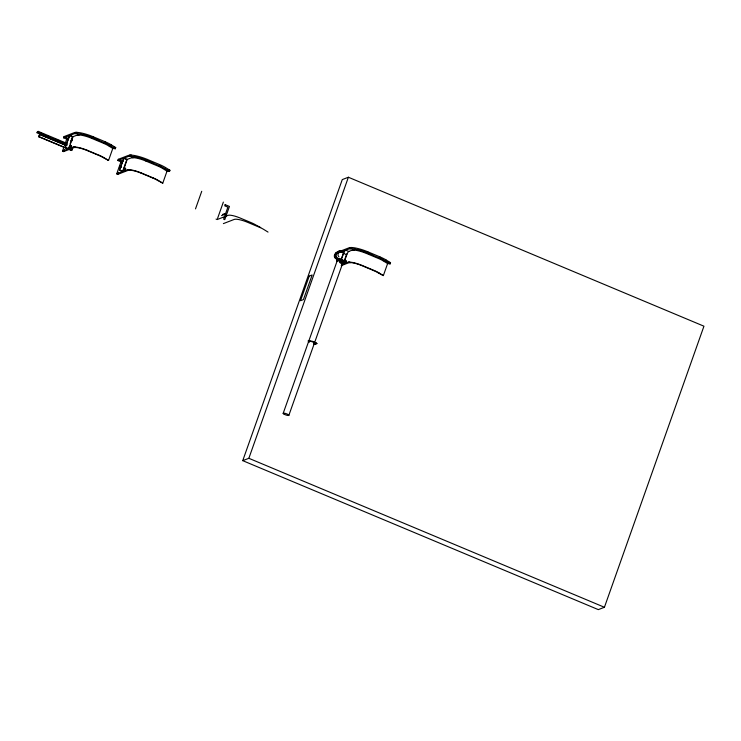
<?xml version="1.0" encoding="UTF-8"?>
<svg xmlns="http://www.w3.org/2000/svg" width="741" height="741" viewBox="0 0 741 741"><rect width="100%" height="100%" fill="white"/><g stroke="black" fill="none" stroke-linecap="round" stroke-linejoin="round"><path stroke-width="1.11" d="M70.83 140.438L71.942 140.957M66.69 145.18L37.05 132.759L37.43 131.685L38.208 131.379L66.792 143.356M37.05 132.759L38.208 131.379M72.692 148.024L71.507 150.506L38.689 136.761L39.514 134.408L66.347 145.356M38.689 136.761L39.875 134.269M68.45 138.456L66.736 139.113L63.596 137.798L64.022 136.603L74.1 132.722M73.711 147.718L63.624 151.599L62.485 151.118L63.902 147.116M64.615 145.116L66.736 139.113M65.588 143.476L65.208 144.56L66.375 143.18L65.588 143.476L66.736 143.958M63.624 151.599L64.347 149.571M70.126 143.856L72.599 136.853L69.469 135.538L65.208 147.542L69.858 135.39L72.998 136.705L76.814 135.233M68.348 148.858L69.061 146.857M72.998 136.705L68.737 148.709L65.606 147.394M69.459 147.542L70.293 145.199L71.432 145.681L70.608 148.024L69.108 147.681L70.247 148.163L71.432 145.681M71.507 150.506L72.062 148.941M103.342 157.703L108.538 160.454L112.789 148.441L115.29 148.746L115.716 147.552L111.419 144.912M123.358 160.908L120.959 161.825L117.819 160.51L118.245 159.324L128.323 155.443M127.924 170.43L117.847 174.311L116.707 173.839L120.959 161.825M119.431 167.271L120.588 165.891L119.431 167.271L120.57 167.753M117.847 174.311L118.569 172.282M120.366 167.207L121.089 165.178M121.802 163.15L122.524 161.112M122.571 171.606L119.431 170.263L123.682 158.25L126.822 159.565L122.543 171.616M119.431 170.263L124.08 158.102L127.211 159.417L131.037 157.944M127.211 159.417L122.96 171.43L119.82 170.115M123.682 170.263L124.831 170.736L123.33 170.402L124.516 167.911L125.655 168.392L125.099 169.958M124.469 170.875L125.59 168.42M157.564 180.415L162.761 183.166L167.012 171.162L169.513 171.458L169.93 170.273L165.641 167.623M195.504 208.888L201.737 191.289M217.585 218.363L223.356 202.089M242.742 460.652L342.277 179.591L348.381 177.238L703.95 326.197L604.424 607.268L598.311 609.621L242.742 460.652L248.856 458.299L604.424 607.268M248.856 458.299L348.381 177.238M348.918 247.855L338.841 251.736L338.415 252.931L339.637 252.459M283.164 413.395L337.868 258.915M343.166 264.028L340.026 262.675L343.24 253.598A3.186 0.778 -67.3 0 0 343.305 251.042L344.482 251.542M340.026 262.675L343.629 253.45A3.186 0.778 -67.3 0 1 345.649 250.143L348.789 251.458L351.632 250.356M288.888 415.247L342.814 262.944M344.241 260.971L346.38 254.913A3.186 0.778 -67.3 0 0 346.695 253.867M348.789 251.458A3.186 0.778 -67.3 0 0 346.769 254.765L343.555 263.842L340.415 262.527M344.278 262.675L345.111 260.332L346.251 260.813L345.426 263.157L343.926 262.814L345.065 263.296L345.621 261.73M378.16 272.836L383.356 275.587L387.608 263.574L390.109 263.879L390.535 262.685L386.237 260.045M345.204 263.425L344.5 263.676M63.596 137.798L73.683 133.917M70.293 145.199L71.08 145.82M62.485 151.118L72.562 147.237M117.819 160.51L127.906 156.629M121.154 166.595L119.81 166.197M124.516 167.911L125.294 168.531M121.422 171.134L122.209 171.745M116.707 173.839L126.785 169.948M222.652 214.418L224.745 213.612M221.559 215.594L225.727 213.992M223.374 223.606L234.286 219.401A10.846 2.38 19.5 0 1 247.299 222.189L259.276 227.2A10.846 2.38 19.5 0 1 263.685 229.404L268.038 232.09M339.943 252.338L348.502 249.041M338.165 259.044L337.85 259.165A3.029 0.667 19.5 0 0 337.998 259.748M337.646 260.508L337.331 260.628A3.029 0.667 19.5 0 0 337.47 261.212M345.111 260.332L345.899 260.952M341.749 264.537L347.381 262.37M341.184 265.676L348.52 262.851M309.192 340.869L308.877 340.99A3.029 0.667 19.5 0 0 309.33 341.805M316.398 343.917L315.481 344.204M343.926 263.435L343.342 263.611M314.888 343.972L315.944 343.639A29.483 6.484 19.5 0 0 316.592 343.361L316.602 343.361M74.6 132.556L74.693 132.528A15.635 3.436 19.5 0 1 92.412 136.418L92.949 136.64M74.174 133.741L74.267 133.723A15.635 3.436 19.5 0 1 91.986 137.604L92.532 137.835M128.823 155.267L128.906 155.249A15.635 3.436 19.5 0 1 146.625 159.139L147.172 159.361M128.397 156.462L128.489 156.434A15.635 3.436 19.5 0 1 146.209 160.325L146.746 160.547M349.419 247.689L349.502 247.661A15.635 3.436 19.5 0 1 367.221 251.551L367.768 251.773M348.992 248.874L349.085 248.856A15.635 3.436 19.5 0 1 366.804 252.737L367.341 252.968M317.148 343.602L312.461 341.305L308.302 340.749A3.668 0.806 19.5 0 0 309.349 342.027M75.425 132.417L77.184 132.398M74.998 133.602L76.758 133.593M77.879 134.973L79.25 134.964M73.628 146.987L74.998 146.968M74.674 147.478L75.897 147.468M129.647 155.128L131.407 155.119M129.221 156.323L130.981 156.305M133.575 156.999L134.797 156.99M132.102 157.694L133.473 157.676M127.85 169.698L129.221 169.689M128.897 170.198L130.12 170.189M350.243 247.55L352.003 247.531M349.817 248.735L351.577 248.726M354.17 249.421L355.393 249.402M352.697 250.106L354.068 250.097M348.446 262.119L349.817 262.101M349.493 262.61L350.715 262.601M338.304 259.035L345.612 261.406M337.785 260.499L345.093 262.87M309.33 340.86L316.639 343.231M113.438 147.283L115.716 147.552M167.661 169.995L169.93 170.273M260.702 227.552L255.432 224.755A9.568 2.103 19.5 0 0 251.542 222.809L239.575 217.789A9.568 2.103 19.5 0 0 228.089 215.335L217.178 219.54L216.029 219.058M390.535 262.685L386.515 261.897M314.721 343.972L313.712 343.648M314.555 344.074L313.823 343.833M337.47 259.193L337.285 259.128A3.668 3.464 68.9 0 1 335.136 254.348L335.469 253.413A1.278 1.204 68.9 0 1 335.997 252.764L338.841 251.162A1.278 1.204 68.9 0 1 339.869 251.116L340.749 251.486M337.831 258.961L337.776 258.933A3.668 3.464 68.9 0 1 335.627 254.163L335.96 253.218A1.278 1.204 68.9 0 1 336.488 252.579L339.332 250.977A1.278 1.204 68.9 0 1 340.351 250.921L341.24 251.292M140.929 173.079L140.707 172.986A10.846 2.38 19.5 0 0 128.388 170.282M361.525 265.491L361.275 265.389A10.846 2.38 19.5 0 0 348.983 262.694M91.375 137.159L91.162 137.076A10.846 2.38 19.5 0 0 80.713 134.278M145.597 159.88L145.356 159.778A10.846 2.38 19.5 0 0 133.065 157.083M86.706 150.358L86.521 150.284A10.846 2.38 19.5 0 0 74.165 147.561M145.699 160.973L145.338 160.825A12.125 2.668 19.5 0 0 131.537 157.777M87.225 150.266L86.827 150.099A12.125 2.668 19.5 0 0 73.063 147.07M91.476 138.252L91.05 138.076A12.125 2.668 19.5 0 0 77.314 135.066M366.295 253.385L365.897 253.227A12.125 2.668 19.5 0 0 352.132 250.199M362.043 265.398L361.617 265.222A12.125 2.668 19.5 0 0 347.881 262.203M93.07 136.696L105.037 141.707M147.292 159.408L159.259 164.428M367.888 251.829L379.855 256.84M92.032 137.437L93.718 138.141M93.931 138.234L98.766 140.262M145.838 159.973L146.357 160.195M146.885 160.417L147.941 160.862M148.784 161.214L152.989 162.974M366.434 252.394L367.277 252.746M367.906 253.005L371.065 254.33M371.908 254.682L372.742 255.034M92.644 137.882L104.62 142.902M146.866 160.602L158.769 165.586M367.462 253.014L379.438 258.035M91.578 138.298L103.545 143.309M145.801 161.01L158.259 166.234A12.125 2.668 19.5 0 1 162.409 168.318L162.548 168.411M366.397 253.431L378.364 258.442M71.358 138.178L72.507 138.65M341.221 251.959C339.508 250.588 336.544 252.431 336.192 254.404A3.029 2.862 68.9 0 0 337.915 258.322M340.554 252.079C338.878 250.829 336.016 252.69 335.71 254.589A3.029 2.862 68.9 0 0 337.433 258.516M343.629 253.45L346.769 254.765M64.022 136.603L68.302 138.4M71.331 139.623L72.47 140.095M118.245 159.324L121.672 160.76M338.841 251.736L340.554 252.459M87.327 150.303L99.285 155.314M141.55 173.024L153.507 178.035M362.145 265.435L374.103 270.446M86.938 150.46L98.896 155.471M141.161 173.172L153.118 178.183M361.756 265.593L373.714 270.604M37.43 131.685L44.84 134.788M46.961 135.677L49.082 136.557M55.427 139.225L58.604 140.549M60.725 141.438L63.902 142.772M37.828 132.463L67.468 144.884M120.209 166.975L121.348 167.457M39.514 134.408L65.986 145.495M39.041 136.622L71.868 150.367M379.985 256.895L380.494 257.118A15.635 3.436 19.5 0 1 385.848 259.804L386.033 259.915M159.389 164.483L159.899 164.697A15.635 3.436 19.5 0 1 165.252 167.392L165.438 167.503M105.166 141.763L105.676 141.985A15.635 3.436 19.5 0 1 111.03 144.671L111.326 144.847M379.568 258.081L380.077 258.303A15.635 3.436 19.5 0 1 385.431 260.999L385.616 261.11M158.972 165.669L159.482 165.882A15.635 3.436 19.5 0 1 164.835 168.578L165.021 168.689M378.456 258.479L378.855 258.655A12.125 2.668 19.5 0 1 383.004 260.739L383.143 260.823M104.75 142.948L105.259 143.17A15.635 3.436 19.5 0 1 110.613 145.866L110.798 145.977M103.638 143.346L104.036 143.522A12.125 2.668 19.5 0 1 108.186 145.606L108.325 145.69M374.205 270.493L374.603 270.66A12.125 2.668 19.5 0 1 378.753 272.744L378.892 272.836M373.807 270.641L374.149 270.789A10.846 2.38 19.5 0 1 377.873 272.651L377.882 272.66M153.609 178.072L153.998 178.248A12.125 2.668 19.5 0 1 158.157 180.332L158.296 180.415M99.387 155.36L99.785 155.527A12.125 2.668 19.5 0 1 103.935 157.62L104.073 157.703M153.211 178.22L153.554 178.368A10.846 2.38 19.5 0 1 157.277 180.239L157.305 180.258M98.988 155.508L99.34 155.656A10.846 2.38 19.5 0 1 103.055 157.527L103.073 157.537M378.605 257.498L378.827 257.59A10.846 2.38 19.5 0 1 382.541 259.461L382.56 259.47M345.806 261.295L341.258 259.424L337.285 258.924A3.668 0.806 19.5 0 0 337.451 259.628M107.76 144.347L107.723 144.328A10.846 2.38 19.5 0 0 104.361 142.605M385.82 261.23L390.109 263.879M382.986 259.73L383.755 260.202M384.218 260.48L384.977 260.952M383.319 260.934L387.608 263.574M379.068 272.938L383.356 275.587M165.224 168.818L169.513 171.458M164.382 168.54L164.993 168.92M162.724 168.513L167.012 171.162M111.002 146.097L115.29 148.746M108.631 144.884L109.242 145.255M109.853 145.634L110.465 146.014M108.501 145.801L112.789 148.441M162.761 183.166L158.472 180.526M108.538 160.454L104.249 157.805M345.676 263.018L340.879 260.925L336.766 260.387A3.668 0.806 19.5 0 0 337.312 261.369M353.827 249.458A10.846 2.38 19.5 0 1 365.822 252.144M338.943 256.895A3.029 2.862 68.9 0 1 338.906 252.44A3.029 2.862 68.9 0 1 343.166 253.014M337.572 259.128A3.029 2.862 68.9 0 1 334.33 255.691A3.029 2.862 68.9 0 1 338.192 253.348M338.304 259.406A3.029 0.667 19.5 0 1 338.563 258.655A3.029 0.667 19.5 0 1 341.888 259.591M127.285 169.791A12.125 2.668 19.5 0 1 141.022 172.801M159.259 165.632A10.846 2.38 19.5 0 1 161.13 166.577M225.162 204.655L224.745 205.841L227.885 207.156L223.634 219.16L224.773 219.642L229.451 206.443L225.162 204.655M309.229 276.097L300.503 300.735L303.43 299.605L312.156 274.976L309.229 276.097M284.248 414.275A3.029 0.667 19.5 0 0 288.86 415.368A3.029 0.667 19.5 0 0 284.97 413.311A3.029 0.667 19.5 0 0 284.248 414.275"/></g></svg>
